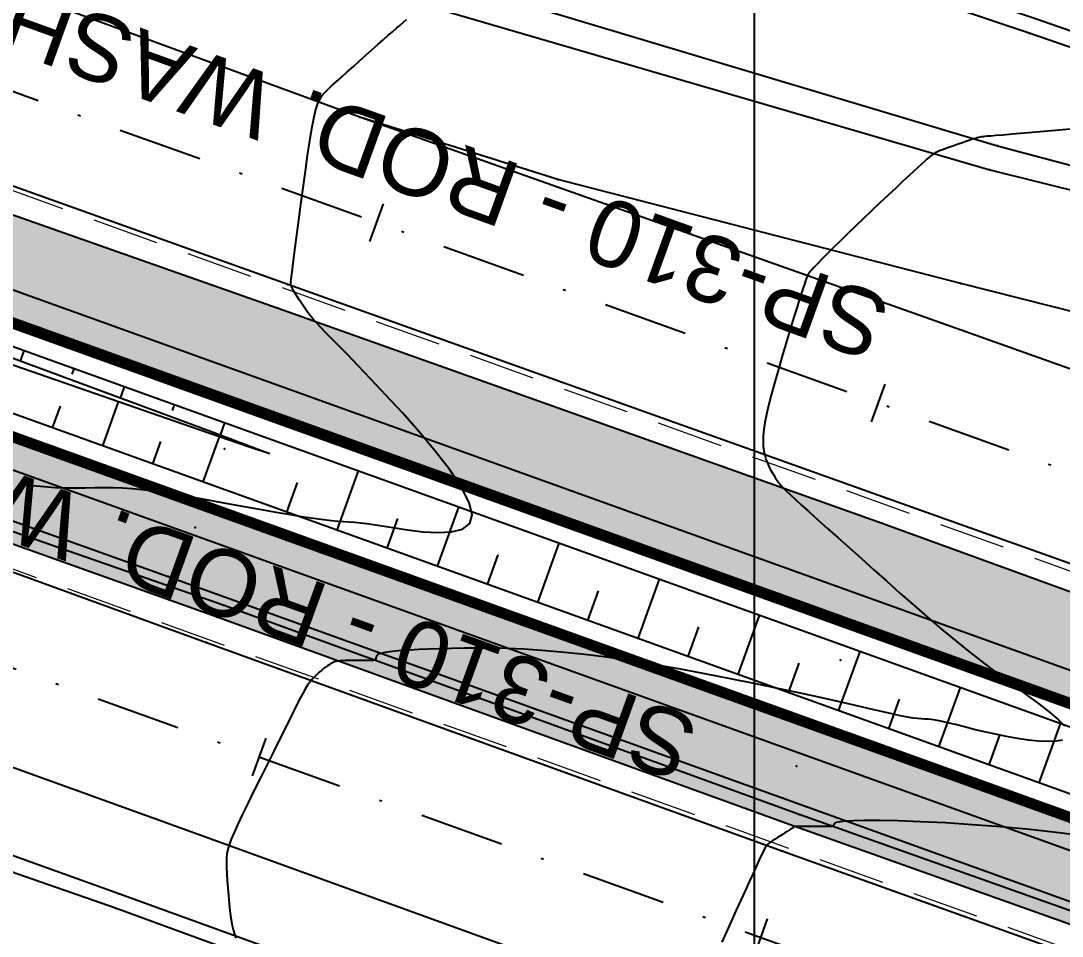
# Model space of a CAD drawing. Header units: metres. Extents: x 820373 to 834957, y 7564678 to 7566875.
# Drawn here: x 821672.48 to 821711.54, y 7564838.13 to 7564872.47 of the extents above; entities that cross this region are included whole.
import ezdxf

# ---------------------------------------------------------------- set-up
doc = ezdxf.new("R2010")
doc.units = ezdxf.units.M
for name, pattern in [('XREF_GEO$0$DASHDOT', [25.4, 12.7, -6.35, 0, -6.35]), ('XREF_GEO$0$DASHED2', [0.375, 0.25, -0.125]), ('XREF_GEO$0$DGNStyle3', [83.551646, 59.679747, -23.871899])]:
    doc.linetypes.add(name, pattern=pattern)
for name, color, linetype in [('P-MALHA-IMPAR', 1, 'Continuous'), ('XREF_GEO$0$F-HZ-ACOSTAMENTO', 73, 'Continuous'), ('XREF_GEO$0$F-HZ-BARREIRA', 107, 'Continuous'), ('XREF_GEO$0$F-HZ-BORDO', 165, 'Continuous'), ('XREF_GEO$0$F-HZ-EIXO', 42, 'XREF_GEO$0$DASHDOT'), ('XREF_GEO$0$F-HZ-ESTACA', 73, 'Continuous'), ('XREF_GEO$0$F-HZ-NOMES', 134, 'Continuous'), ('XREF_GEO$0$F-HZ-OFFSET', 11, 'Continuous'), ('XREF_GEO$0$F-HZ-OFFSET-ATERRO', 42, 'Continuous'), ('XREF_PAV$0$P-TH01_FXAD_227.95_237.15_C_PAV.TIPO-V', 214, 'Continuous'), ('XREF_PAV$0$P-TH01_FXAD_230.75_240.70_D_PAV.TIPO-V', 214, 'Continuous'), ('XREF_TOP$0$T-HD-VALETA_SARJETA', 132, 'Continuous'), ('XREF_TOP$0$T-HM-COTA', 252, 'Continuous'), ('XREF_TOP$0$T-HM-CURVA_INTERMEDIÁRIA', 252, 'Continuous'), ('XREF_TOP$0$T-HM-CURVA_MESTRA', 23, 'Continuous'), ('XREF_TOP$0$T-OA-DEFENSA', 31, 'Continuous'), ('XREF_TOP$0$T-SI-FAIXA', 23, 'Continuous'), ('XREF_TOP$0$T-SV-GUARD_RAIL', 23, 'Continuous'), ('XREF_TOP$0$T-SV-RUA_PAVIMENTADA', 23, 'Continuous')]:
    doc.layers.add(name, color=color, linetype=linetype)
doc.layers.add('XREF_GEO$0$F-HZ-ARRED-VALETA', color=11, linetype='Continuous', lineweight=0)
doc.layers.add('XREF_GEO$0$F-HZ-FAIXA', color=11, linetype='XREF_GEO$0$DGNStyle3', lineweight=0)
doc.styles.add('XREF_GEO$0$ARIAL', font='arial.ttf')

# ---------------------------------------------------------------- blocks, each defined once
blk = doc.blocks.new('MALHA-IMPAR')
at = {"layer": 'P-MALHA-IMPAR'}
blk.add_line((821700, 7564734.524), (821700, 7564985.077), dxfattribs=at)
blk = doc.blocks.new('XREF_TOP$0$PONTO')
at = {"layer": 'XREF_TOP$0$T-HM-COTA'}
blk.add_point((0, 0), dxfattribs=at)
blk = doc.blocks.new('XREF_TOP')
at = {"layer": 'XREF_TOP$0$T-OA-DEFENSA', "transparency": 33554610}
h = blk.add_hatch(dxfattribs=at)
h.set_pattern_fill('AR-CONC', color=256, scale=0.25)
h.set_pattern_definition([(50, (0, 0), (1.7931504565, -0.15688033746), [0.1875, -2.0625]), (355, (0, 0), (-0.34687833403, 1.88048033425), [0.15, -1.65]), (100.45144446, (0.1494, -0.013), (1.4462721168, 1.72359997742), [0.15935048, -1.75285528]), (46.1842, (0, 0.5), (2.6681033267, -0.413798202), [0.28125, -3.09375]), (96.63563549, (0.2223, 0.4655), (2.3366548642, 2.4352965019), [0.239025855, -2.6292844]), (351.18416399, (0, 0.5), (2.3366548626, 2.4352965007), [0.225, -2.4750000025]), (21, (0.25, 0.375), (1.4922676303, -1.00654722666), [0.1875, -2.0625]), (326, (0.25, 0.375), (0.6082883298, 1.8128751126), [0.15, -1.65]), (71.45144474, (0.3744, 0.2911), (2.10055594182, 0.806327882), [0.159350475, -1.75285528]), (37.5, (0, 0), (0.030399638293, 0.83223463458), [0, -1.63, 0, -1.675, 0, -1.65625]), (7.5, (0, 0), (0.65767384361, 0.98602927971), [0, -0.955, 0, -1.5925, 0, -0.63125]), (327.5, (-0.5575, 0), (1.33455609043, -0.056387179336), [0, -0.625, 0, -1.95, 0, -2.5875]), (317.5, (-0.8075, 0), (1.45796542336, 0.25026245583), [0, -0.8125, 0, -1.295, 0, -1.8375])])
h.paths.add_polyline_path([(821172.574, 7565033.444), (821172.429, 7565033.04), (821190.536, 7565026.586), (821208.404, 7565020.208), (821226.574, 7565013.634), (821246.931, 7565006.231), (821265.304, 7564999.639), (821282.189, 7564993.678), (821304.076, 7564985.676), (821321.881, 7564979.311), (821341.651, 7564972.154), (821360.312, 7564965.422), (821378.22, 7564959.057), (821396.629, 7564952.39), (821418.184, 7564944.679), (821437.102, 7564937.89), (821455.234, 7564931.345), (821474.165, 7564924.527), (821491.7, 7564918.232), (821509.747, 7564911.684), (821528.163, 7564905.101), (821548.58, 7564897.727), (821566.649, 7564891.261), (821584.234, 7564884.946), (821607.538, 7564876.54), (821625.681, 7564869.957), (821643.393, 7564863.626), (821662.119, 7564856.809), (821680.072, 7564850.545), (821701.679, 7564842.692), (821720.022, 7564836.174), (821738.15, 7564829.562), (821756.034, 7564823.201), (821773.408, 7564816.895), (821796.267, 7564808.374), (821809.665, 7564803.38), (821809.93, 7564803.685), (821795.731, 7564808.991), (821773.86, 7564817.146), (821755.213, 7564823.876), (821737.897, 7564830.132), (821718.44, 7564837.056), (821701.072, 7564843.311), (821678.007, 7564851.629), (821661.079, 7564857.674), (821641.585, 7564864.709), (821624.397, 7564870.958), (821606.792, 7564877.336), (821584.88, 7564885.176), (821565.558, 7564892.111), (821548.772, 7564898.134), (821529.124, 7564905.299), (821509.708, 7564912.285), (821489.689, 7564919.488), (821471.871, 7564925.977), (821453.576, 7564932.462), (821436.443, 7564938.613), (821417.687, 7564945.326), (821394.707, 7564953.597), (821377.621, 7564959.792), (821359.587, 7564966.28), (821340.149, 7564973.165), (821322.365, 7564979.56), (821301.966, 7564986.976), (821282.242, 7564994.094), (821263.992, 7565000.725), (821245.445, 7565007.414), (821226.056, 7565014.586), (821208.678, 7565020.567), (821189.899, 7565027.261)])
at = {"layer": 'XREF_TOP$0$T-HD-VALETA_SARJETA'}
for points in [[(821729.874, 7564862.645, 846.034), (821729.323, 7564862.761, 845.946), (821728.919, 7564863.039, 845.859), (821726.347, 7564866.383, 845.26), (821724.177, 7564867.793, 845.093), (821710.542, 7564872.545, 844.384), (821689.165, 7564879.72, 843.292), (821670.514, 7564886.156, 842.343), (821652.545, 7564892.417, 841.6), (821649.097, 7564893.625, 841.47)], [(821729.777, 7564862.364, 846.091), (821729.036, 7564862.539, 846.031), (821728.442, 7564862.876, 845.97), (821726.025, 7564865.917, 845.462), (821723.996, 7564867.283, 845.271), (821710.297, 7564872.01, 844.542), (821688.986, 7564879.167, 843.532), (821670.398, 7564885.58, 842.557), (821652.462, 7564891.87, 841.775), (821648.834, 7564893.239, 841.63)], [(821809.665, 7564803.38, 851.144), (821809.528, 7564803.153, 851.119), (821796.225, 7564808.081, 850.588), (821773.322, 7564816.464, 849.592), (821755.951, 7564822.705, 848.805), (821737.905, 7564829.178, 847.945), (821719.889, 7564835.708, 847.039), (821701.472, 7564842.254, 845.998), (821679.836, 7564850.1, 844.741), (821662.013, 7564856.466, 843.667), (821643.271, 7564863.14, 842.629), (821625.457, 7564869.557, 841.616), (821607.368, 7564876.121, 840.667), (821584.079, 7564884.425, 839.466)]]:
    blk.add_polyline3d(points, dxfattribs=at)
at = {"layer": 'XREF_TOP$0$T-HM-CURVA_INTERMEDIÁRIA', "flags": 128}
for points in [[(821672.434, 7564855.103), (821672.903, 7564855.042), (821673.351, 7564854.995), (821673.77, 7564854.966), (821674.164, 7564854.952), (821674.537, 7564854.949), (821674.895, 7564854.953), (821675.244, 7564854.959), (821675.589, 7564854.964), (821675.935, 7564854.964), (821676.288, 7564854.953), (821676.652, 7564854.929), (821677.031, 7564854.893), (821677.428, 7564854.844), (821677.843, 7564854.784), (821678.281, 7564854.714), (821678.742, 7564854.635), (821679.231, 7564854.549), (821679.748, 7564854.455), (821680.295, 7564854.356), (821680.858, 7564854.254), (821681.426, 7564854.152), (821681.983, 7564854.054), (821682.515, 7564853.963), (821683.009, 7564853.881), (821683.45, 7564853.812), (821683.824, 7564853.759), (821684.124, 7564853.724), (821684.367, 7564853.702), (821684.576, 7564853.688), (821684.775, 7564853.676), (821684.987, 7564853.661), (821685.236, 7564853.637), (821685.545, 7564853.598), (821685.938, 7564853.539), (821686.427, 7564853.459), (821686.982, 7564853.373), (821687.562, 7564853.304), (821688.126, 7564853.272), (821688.635, 7564853.298), (821689.045, 7564853.404), (821689.318, 7564853.609), (821689.411, 7564853.936), (821689.297, 7564854.397), (821689.002, 7564854.969), (821688.565, 7564855.622), (821688.025, 7564856.326), (821687.42, 7564857.049), (821686.79, 7564857.762), (821686.173, 7564858.433), (821685.609, 7564859.031), (821685.129, 7564859.535), (821684.729, 7564859.948), (821684.4, 7564860.285), (821684.13, 7564860.559), (821683.911, 7564860.783), (821683.731, 7564860.969), (821683.579, 7564861.131), (821683.446, 7564861.283), (821683.323, 7564861.434), (821683.208, 7564861.585), (821683.102, 7564861.733), (821683.006, 7564861.875), (821682.919, 7564862.007), (821682.843, 7564862.129), (821682.777, 7564862.236), (821682.723, 7564862.326), (821682.681, 7564862.397), (821682.649, 7564862.451), (821682.627, 7564862.492), (821682.612, 7564862.523), (821682.603, 7564862.546), (821682.599, 7564862.567), (821682.599, 7564862.586), (821682.601, 7564862.609), (821682.605, 7564862.639), (821682.61, 7564862.686), (821682.619, 7564862.761), (821682.634, 7564862.877), (821682.655, 7564863.044), (821682.684, 7564863.273), (821682.722, 7564863.576), (821682.772, 7564863.963), (821682.833, 7564864.441), (821682.903, 7564864.991), (821682.982, 7564865.588), (821683.065, 7564866.209), (821683.15, 7564866.828), (821683.235, 7564867.422), (821683.317, 7564867.966), (821683.394, 7564868.435), (821683.465, 7564868.813), (821683.532, 7564869.108), (821683.601, 7564869.336), (821683.677, 7564869.514), (821683.763, 7564869.656), (821683.865, 7564869.778), (821683.987, 7564869.897), (821684.134, 7564870.029), (821684.308, 7564870.185), (821684.507, 7564870.363), (821684.723, 7564870.558), (821684.951, 7564870.764), (821685.185, 7564870.976), (821685.419, 7564871.187), (821685.647, 7564871.391), (821685.864, 7564871.585), (821686.064, 7564871.761), (821686.247, 7564871.922), (821686.415, 7564872.067), (821686.568, 7564872.198), (821686.707, 7564872.316), (821686.833, 7564872.423), (821686.946, 7564872.519)], [(821712.489, 7564841.865), (821711.423, 7564842.009), (821710.331, 7564842.13), (821709.239, 7564842.231), (821708.173, 7564842.312), (821707.158, 7564842.375), (821706.222, 7564842.421), (821705.389, 7564842.451), (821704.686, 7564842.467), (821704.131, 7564842.47), (821703.712, 7564842.462), (821703.41, 7564842.445), (821703.206, 7564842.422), (821703.08, 7564842.395), (821703.012, 7564842.367), (821702.983, 7564842.339), (821702.974, 7564842.314), (821702.968, 7564842.294), (821702.963, 7564842.279), (821702.957, 7564842.267), (821702.951, 7564842.259), (821702.945, 7564842.254), (821702.939, 7564842.251), (821702.933, 7564842.249), (821702.926, 7564842.248), (821702.918, 7564842.246), (821702.907, 7564842.245), (821702.891, 7564842.244), (821702.868, 7564842.244), (821702.834, 7564842.243), (821702.787, 7564842.242), (821702.725, 7564842.241), (821702.646, 7564842.241), (821702.548, 7564842.241), (821702.435, 7564842.241), (821702.312, 7564842.241), (821702.185, 7564842.241), (821702.058, 7564842.241), (821701.937, 7564842.241), (821701.827, 7564842.241), (821701.732, 7564842.241), (821701.658, 7564842.241), (821701.602, 7564842.241), (821701.561, 7564842.241), (821701.533, 7564842.24), (821701.516, 7564842.239), (821701.505, 7564842.238), (821701.5, 7564842.237), (821701.496, 7564842.235), (821701.492, 7564842.232), (821701.485, 7564842.228), (821701.474, 7564842.221), (821701.457, 7564842.21), (821701.432, 7564842.194), (821701.398, 7564842.172), (821701.352, 7564842.143), (821701.294, 7564842.105), (821701.221, 7564842.059), (821701.138, 7564842.005), (821701.047, 7564841.947), (821700.952, 7564841.887), (821700.858, 7564841.826), (821700.768, 7564841.768), (821700.686, 7564841.716), (821700.615, 7564841.67), (821700.557, 7564841.632), (821700.51, 7564841.596), (821700.469, 7564841.555), (821700.428, 7564841.501), (821700.383, 7564841.425), (821700.33, 7564841.321), (821700.263, 7564841.181), (821700.178, 7564840.997), (821700.071, 7564840.764), (821699.944, 7564840.486), (821699.8, 7564840.172), (821699.643, 7564839.827), (821699.476, 7564839.459), (821699.302, 7564839.076), (821699.125, 7564838.683), (821698.947, 7564838.289), (821698.772, 7564837.901)]]:
    blk.add_lwpolyline(points, dxfattribs=at)
at = {"layer": 'XREF_TOP$0$T-HM-CURVA_MESTRA', "flags": 128}
for points in [[(821712.246, 7564868.444), (821711.426, 7564868.372), (821710.711, 7564868.31), (821710.128, 7564868.259), (821709.668, 7564868.22), (821709.315, 7564868.19), (821709.053, 7564868.168), (821708.864, 7564868.152), (821708.732, 7564868.141), (821708.64, 7564868.132), (821708.572, 7564868.125), (821708.513, 7564868.117), (821708.458, 7564868.108), (821708.404, 7564868.096), (821708.347, 7564868.082), (821708.286, 7564868.064), (821708.216, 7564868.042), (821708.135, 7564868.016), (821708.04, 7564867.983), (821707.928, 7564867.945), (821707.804, 7564867.902), (821707.671, 7564867.856), (821707.535, 7564867.808), (821707.399, 7564867.761), (821707.27, 7564867.715), (821707.151, 7564867.673), (821707.047, 7564867.635), (821706.961, 7564867.604), (821706.891, 7564867.576), (821706.834, 7564867.552), (821706.785, 7564867.528), (821706.741, 7564867.502), (821706.698, 7564867.473), (821706.653, 7564867.438), (821706.601, 7564867.396), (821706.54, 7564867.343), (821706.465, 7564867.278), (821706.374, 7564867.197), (821706.263, 7564867.097), (821706.129, 7564866.974), (821705.968, 7564866.826), (821705.777, 7564866.649), (821705.553, 7564866.44), (821705.294, 7564866.197), (821705.008, 7564865.928), (821704.703, 7564865.641), (821704.389, 7564865.343), (821704.075, 7564865.044), (821703.769, 7564864.752), (821703.481, 7564864.476), (821703.22, 7564864.223), (821702.992, 7564864), (821702.798, 7564863.807), (821702.633, 7564863.641), (821702.496, 7564863.5), (821702.382, 7564863.381), (821702.288, 7564863.282), (821702.212, 7564863.201), (821702.151, 7564863.135), (821702.1, 7564863.079), (821702.057, 7564863.025), (821702.016, 7564862.961), (821701.974, 7564862.875), (821701.927, 7564862.757), (821701.869, 7564862.595), (821701.796, 7564862.377), (821701.705, 7564862.093), (821701.593, 7564861.735), (821701.463, 7564861.316), (821701.321, 7564860.852), (821701.173, 7564860.359), (821701.024, 7564859.855), (821700.88, 7564859.354), (821700.745, 7564858.876), (821700.627, 7564858.434), (821700.528, 7564858.043), (821700.45, 7564857.7), (821700.39, 7564857.401), (821700.35, 7564857.138), (821700.326, 7564856.906), (821700.318, 7564856.7), (821700.326, 7564856.515), (821700.348, 7564856.343), (821700.383, 7564856.181), (821700.429, 7564856.029), (821700.483, 7564855.886), (821700.542, 7564855.753), (821700.603, 7564855.632), (821700.664, 7564855.521), (821700.723, 7564855.423), (821700.776, 7564855.336), (821700.823, 7564855.262), (821700.868, 7564855.193), (821700.92, 7564855.124), (821700.986, 7564855.046), (821701.072, 7564854.954), (821701.186, 7564854.841), (821701.335, 7564854.698), (821701.527, 7564854.521), (821701.766, 7564854.302), (821702.051, 7564854.045), (821702.376, 7564853.753), (821702.739, 7564853.428), (821703.134, 7564853.075), (821703.558, 7564852.697), (821704.006, 7564852.297), (821704.474, 7564851.88), (821704.957, 7564851.448), (821705.455, 7564851.005), (821705.965, 7564850.555), (821706.485, 7564850.103), (821707.014, 7564849.651), (821707.549, 7564849.205), (821708.09, 7564848.767), (821708.633, 7564848.342), (821709.175, 7564847.934), (821709.704, 7564847.546), (821710.205, 7564847.181), (821710.663, 7564846.843), (821711.063, 7564846.536), (821711.39, 7564846.262), (821711.631, 7564846.026)], [(821711.554, 7564845.489), (821711.312, 7564845.447), (821711.009, 7564845.435), (821710.658, 7564845.449), (821710.272, 7564845.487), (821709.865, 7564845.544), (821709.45, 7564845.618), (821709.036, 7564845.703), (821708.63, 7564845.795), (821708.24, 7564845.889), (821707.873, 7564845.981), (821707.537, 7564846.066), (821707.241, 7564846.139), (821706.99, 7564846.197), (821706.791, 7564846.235), (821706.631, 7564846.258), (821706.498, 7564846.27), (821706.377, 7564846.277), (821706.255, 7564846.282), (821706.118, 7564846.292), (821705.951, 7564846.312), (821705.742, 7564846.345), (821705.478, 7564846.397), (821705.153, 7564846.467), (821704.765, 7564846.555), (821704.311, 7564846.659), (821703.788, 7564846.781), (821703.191, 7564846.917), (821702.519, 7564847.068), (821701.768, 7564847.234), (821700.937, 7564847.411), (821700.043, 7564847.597), (821699.103, 7564847.787), (821698.135, 7564847.974), (821697.158, 7564848.155), (821696.19, 7564848.323), (821695.249, 7564848.475), (821694.354, 7564848.606), (821693.518, 7564848.71), (821692.742, 7564848.791), (821692.021, 7564848.85), (821691.351, 7564848.892), (821690.728, 7564848.918), (821690.149, 7564848.931), (821689.608, 7564848.935), (821689.101, 7564848.932), (821688.626, 7564848.925), (821688.184, 7564848.915), (821687.775, 7564848.901), (821687.403, 7564848.884), (821687.069, 7564848.865), (821686.774, 7564848.844), (821686.522, 7564848.821), (821686.313, 7564848.797), (821686.149, 7564848.771), (821686.025, 7564848.745), (821685.935, 7564848.719), (821685.873, 7564848.692), (821685.835, 7564848.666), (821685.814, 7564848.641), (821685.805, 7564848.617), (821685.801, 7564848.594), (821685.799, 7564848.574), (821685.797, 7564848.556), (821685.793, 7564848.539), (821685.787, 7564848.525), (821685.779, 7564848.512), (821685.768, 7564848.501), (821685.753, 7564848.492), (821685.733, 7564848.484), (821685.708, 7564848.478), (821685.676, 7564848.474), (821685.637, 7564848.471), (821685.591, 7564848.469), (821685.535, 7564848.468), (821685.47, 7564848.468), (821685.394, 7564848.468), (821685.306, 7564848.469), (821685.207, 7564848.47), (821685.099, 7564848.471), (821684.985, 7564848.472), (821684.869, 7564848.472), (821684.754, 7564848.471), (821684.643, 7564848.468), (821684.54, 7564848.464), (821684.449, 7564848.457), (821684.37, 7564848.448), (821684.304, 7564848.437), (821684.245, 7564848.421), (821684.193, 7564848.401), (821684.143, 7564848.377), (821684.092, 7564848.348), (821684.039, 7564848.312), (821683.979, 7564848.271), (821683.91, 7564848.222), (821683.834, 7564848.166), (821683.752, 7564848.103), (821683.666, 7564848.032), (821683.578, 7564847.953), (821683.489, 7564847.865), (821683.4, 7564847.769), (821683.314, 7564847.664), (821683.232, 7564847.548), (821683.149, 7564847.417), (821683.062, 7564847.264), (821682.965, 7564847.083), (821682.856, 7564846.867), (821682.728, 7564846.609), (821682.578, 7564846.305), (821682.401, 7564845.947), (821682.195, 7564845.533), (821681.966, 7564845.075), (821681.724, 7564844.589), (821681.477, 7564844.093), (821681.234, 7564843.603), (821681.003, 7564843.134), (821680.794, 7564842.704), (821680.615, 7564842.329), (821680.473, 7564842.02), (821680.365, 7564841.768), (821680.288, 7564841.56), (821680.236, 7564841.382), (821680.205, 7564841.221), (821680.191, 7564841.063), (821680.189, 7564840.893), (821680.196, 7564840.7), (821680.206, 7564840.471), (821680.22, 7564840.214), (821680.238, 7564839.937), (821680.26, 7564839.649), (821680.286, 7564839.36), (821680.318, 7564839.079), (821680.354, 7564838.815), (821680.395, 7564838.578), (821680.442, 7564838.374), (821680.493, 7564838.202), (821680.547, 7564838.058)]]:
    blk.add_lwpolyline(points, dxfattribs=at)
at = {"layer": 'XREF_TOP$0$T-OA-DEFENSA', "ltscale": 22}
for points in [[(821584.88, 7564885.176, 839.396), (821606.792, 7564877.336, 840.516), (821624.397, 7564870.958, 841.461), (821641.585, 7564864.709, 842.483), (821661.079, 7564857.674, 843.667), (821678.007, 7564851.629, 844.543), (821701.072, 7564843.311, 845.891), (821718.44, 7564837.056, 846.861), (821737.897, 7564830.132, 847.88), (821755.213, 7564823.876, 848.755)], [(821756.034, 7564823.201, 848.753), (821738.15, 7564829.562, 847.889), (821720.022, 7564836.174, 846.983), (821701.679, 7564842.692, 845.928), (821680.072, 7564850.545, 844.666), (821662.119, 7564856.809, 843.598), (821643.393, 7564863.626, 842.57), (821625.681, 7564869.957, 841.592), (821607.538, 7564876.54, 840.619), (821584.234, 7564884.946, 839.373)]]:
    blk.add_polyline3d(points, dxfattribs=at)
at = {"layer": 'XREF_TOP$0$T-SI-FAIXA'}
for points in [[(821592.064, 7564906.6, 838.707), (821614.376, 7564898.647, 840.079), (821632.434, 7564892.317, 841.038), (821650.304, 7564885.833, 841.966), (821668.466, 7564879.46, 842.882), (821686.532, 7564873.403, 843.944), (821708.827, 7564866.878, 845.111), (821727.509, 7564862.243, 846.03), (821734.637, 7564860.741, 846.307), (821735.054, 7564860.743, 846.298), (821746.164, 7564858.681, 846.565), (821764.881, 7564855.419, 847.006), (821782.138, 7564852.266, 846.963), (821808.516, 7564847.423, 846.632), (821821.497, 7564845.6, 845.898), (821826.225, 7564845.075, 845.716), (821830.981, 7564844.946, 845.546), (821835.732, 7564845.212, 845.389), (821840.444, 7564845.874, 845.244), (821845.088, 7564846.924, 845.111), (821851.38, 7564848.922, 844.956), (821857.618, 7564851.972, 844.802)], [(821856.493, 7564807.571, 852.003), (821838.402, 7564814.048, 851.384), (821820.231, 7564820.532, 850.729), (821801.937, 7564827.138, 849.975), (821779.23, 7564835.247, 848.971), (821761.34, 7564841.667, 848.129), (821743.437, 7564848.103, 847.216), (821725.766, 7564854.449, 846.316), (821707.183, 7564861.072, 845.281), (821685.192, 7564868.858, 844.1), (821667.559, 7564875.32, 843.072), (821648.948, 7564881.922, 842.057), (821630.928, 7564888.409, 841.158), (821613.331, 7564894.812, 840.185), (821591.439, 7564902.729, 838.851)], [(821854.116, 7564800.967, 852.014), (821854.112, 7564800.969, 852.014), (821836.326, 7564807.429, 851.414), (821817.256, 7564814.336, 850.74), (821799.779, 7564820.585, 849.953), (821776.872, 7564828.949, 848.981), (821759.28, 7564835.166, 848.161), (821741.395, 7564841.58, 847.254), (821722.358, 7564848.361, 846.254), (821704.98, 7564854.545, 845.271), (821682.487, 7564862.582, 843.994), (821664.411, 7564869.052, 843.01), (821646.388, 7564875.488, 841.973), (821628.16, 7564882.08, 841.095), (821610.18, 7564888.596, 840.135), (821588.019, 7564896.526, 838.829)], [(821583.895, 7564883.794, 839.535), (821607.03, 7564875.292, 840.736), (821625.105, 7564868.828, 841.664), (821642.745, 7564862.413, 842.68), (821661.673, 7564855.618, 843.743), (821679.443, 7564849.149, 844.777), (821701.059, 7564841.316, 846.037), (821719.471, 7564834.715, 847.091), (821737.428, 7564828.202, 847.984), (821755.499, 7564821.669, 848.858), (821772.923, 7564815.467, 849.638), (821795.88, 7564807.241, 850.635), (821812.266, 7564801.35, 851.29), (821830.856, 7564794.721, 851.929), (821847.926, 7564788.467, 852.514), (821849.419, 7564787.915, 852.552)], [(821581.073, 7564877.3, 839.573), (821604.62, 7564868.839, 840.773), (821622.837, 7564862.212, 841.711), (821640.69, 7564855.753, 842.725), (821659.647, 7564848.985, 843.811), (821677.54, 7564842.533, 844.847), (821697.005, 7564835.479, 845.967), (821717.149, 7564828.248, 847.096), (821734.999, 7564821.718, 848.009), (821753.351, 7564815.157, 848.874), (821770.322, 7564809.043, 849.616), (821793.554, 7564800.664, 850.633), (821809.953, 7564794.828, 851.314), (821828.583, 7564788.093, 851.954), (821845.94, 7564781.791, 852.492), (821847.063, 7564781.369, 852.523)], [(821820.684, 7564839.854, 846.011), (821807.323, 7564842.044, 846.769), (821781.219, 7564847.128, 847.136), (821763.84, 7564850.427, 847.133), (821745.179, 7564853.889, 846.84), (821733.687, 7564856.301, 846.509), (821726.531, 7564857.864, 846.199), (821707.735, 7564862.613, 845.246), (821692.62, 7564866.522, 844.487), (821685.192, 7564868.858, 844.1)]]:
    blk.add_polyline3d(points, dxfattribs=at)
at = {"layer": 'XREF_TOP$0$T-SV-GUARD_RAIL'}
blk.add_polyline3d([(821715.976, 7564824.58, 846.976), (821695.754, 7564831.955, 845.854), (821676.027, 7564839.183, 844.704), (821657.978, 7564845.458, 843.714), (821650.202, 7564848.307, 843.324)], dxfattribs=at)
at = {"layer": 'XREF_TOP$0$T-SV-RUA_PAVIMENTADA', "ltscale": 22}
for points in [[(821592.423, 7564907.611, 838.661), (821614.729, 7564899.548, 840.025), (821632.797, 7564893.108, 840.953), (821650.623, 7564886.651, 841.914), (821668.781, 7564880.259, 842.821), (821686.851, 7564874.469, 843.885), (821709.108, 7564867.786, 845.046), (821727.743, 7564862.828, 845.986), (821729.036, 7564862.539, 846.031)], [(821587.764, 7564895.811, 838.818), (821609.888, 7564887.7, 840.093), (821627.853, 7564881.085, 841.039), (821646.258, 7564874.63, 841.935), (821664.073, 7564868.051, 842.979), (821682.127, 7564861.698, 843.93), (821704.79, 7564853.621, 845.215), (821722.004, 7564847.361, 846.193), (821740.972, 7564840.626, 847.192), (821758.949, 7564834.152, 848.085), (821776.627, 7564827.875, 848.938), (821799.485, 7564819.619, 849.896), (821819.996, 7564812.319, 850.801)], [(821734.037, 7564818.284, 847.942), (821715.994, 7564825.21, 846.99), (821695.843, 7564832.575, 845.916), (821676.155, 7564839.713, 844.753), (821658.389, 7564846.105, 843.74), (821649.839, 7564848.594, 843.226), (821649.648, 7564848.512, 843.215), (821649.475, 7564848.396, 843.205), (821649.328, 7564848.25, 843.196), (821649.21, 7564848.079, 843.188), (821649.125, 7564847.888, 843.182), (821649.072, 7564847.476, 843.175), (821649.213, 7564847.136, 843.175), (821649.504, 7564846.846, 843.183), (821649.861, 7564846.609, 843.197), (821650.175, 7564846.432, 843.215), (821657.667, 7564842.425, 843.606), (821674.438, 7564833.795, 844.213), (821692.431, 7564824.555, 844.598), (821712.017, 7564814.237, 844.912), (821736.001, 7564801.636, 845)]]:
    blk.add_polyline3d(points, dxfattribs=at)
at = {"layer": 'XREF_TOP$0$T-HM-COTA', "rotation": 155.5308333333333}
for p in [(821710.297, 7564872.01, 844.542), (821685.192, 7564868.858, 844.1), (821709.108, 7564867.786, 845.046), (821708.827, 7564866.878, 845.111), (821692.62, 7564866.522, 844.487), (821682.487, 7564862.582, 843.994), (821707.735, 7564862.613, 845.246), (821682.127, 7564861.698, 843.93), (821707.183, 7564861.072, 845.281), (821680.117, 7564856.41, 843.473), (821704.98, 7564854.545, 845.271), (821704.79, 7564853.621, 845.215), (821679.02, 7564853.466, 844.293), (821678.007, 7564851.629, 844.543), (821680.072, 7564850.545, 844.666), (821679.836, 7564850.1, 844.741), (821679.443, 7564849.149, 844.777), (821703.223, 7564848.488, 844.519), (821701.577, 7564844.51, 845.89), (821701.072, 7564843.311, 845.891), (821701.679, 7564842.692, 845.928), (821677.54, 7564842.533, 844.847), (821701.472, 7564842.254, 845.998), (821701.059, 7564841.316, 846.037), (821676.155, 7564839.713, 844.753), (821676.027, 7564839.183, 844.704)]:
    blk.add_blockref('XREF_TOP$0$PONTO', p, dxfattribs=at)
blk = doc.blocks.new('XREF_GEO$0$AeccTickLine')
at = {"layer": 'XREF_GEO$0$F-HZ-ESTACA', "lineweight": -2}
blk.add_line((0, 1), (0, -1), dxfattribs=at)
blk = doc.blocks.new('XREF_GEO')
at = {"layer": 'XREF_GEO$0$F-HZ-ACOSTAMENTO'}
for p, q in [((821850.991, 7564792.285), (821173.579, 7565036.236)), ((821852.48, 7564796.421), (821451.795, 7564940.626))]:
    blk.add_line(p, q, dxfattribs=at)
at = {"layer": 'XREF_GEO$0$F-HZ-ARRED-VALETA', "lineweight": -3, "ltscale": 0.25}
blk.add_line((821818.706, 7564804.974), (821173.917, 7565037.177), dxfattribs=at)
at = {"layer": 'XREF_GEO$0$F-HZ-ARRED-VALETA', "lineweight": -3, "ltscale": 0.25, "flags": 128}
blk.add_lwpolyline([(821820.753, 7564806.777), (821451.456, 7564939.685)], dxfattribs=at)
at = {"layer": 'XREF_GEO$0$F-HZ-BARREIRA', "linetype": 'Continuous', "ltscale": 5, "const_width": 0.38}
for points in [[(821818.01, 7564804.364), (821173.643, 7565036.415)], [(821821.45, 7564807.387), (821451.731, 7564940.447)]]:
    blk.add_lwpolyline(points, dxfattribs=at)
at = {"layer": 'XREF_GEO$0$F-HZ-BORDO'}
blk.add_line((821850.653, 7564791.344), (821173.24, 7565035.295), dxfattribs=at)
blk.add_lwpolyline([(821852.819, 7564797.362), (821452.134, 7564941.567)], dxfattribs=at)
at = {"layer": 'XREF_GEO$0$F-HZ-EIXO', "linetype": 'XREF_GEO$0$DASHDOT', "lineweight": -3, "ltscale": 0.25, "flags": 128}
blk.add_lwpolyline([(821855.189, 7564803.949), (821177.727, 7565047.763)], dxfattribs=at)
at = {"layer": 'XREF_GEO$0$F-HZ-EIXO', "ltscale": 0.25, "flags": 128}
blk.add_lwpolyline([(821848.282, 7564784.757), (821170.87, 7565028.709)], dxfattribs=at)
at = {"layer": 'XREF_GEO$0$F-HZ-FAIXA', "linetype": 'XREF_GEO$0$DASHED2', "ltscale": 10}
blk.add_line((821849.467, 7564788.051), (821172.055, 7565032.002), dxfattribs=at)
at = {"layer": 'XREF_GEO$0$F-HZ-FAIXA', "linetype": 'XREF_GEO$0$DASHED2', "ltscale": 10, "flags": 128}
blk.add_lwpolyline([(821854.004, 7564800.655), (821453.319, 7564944.86, -0.00559), (821390.531, 7564968.253, 0.00559), (821327.597, 7564991.701), (821271.142, 7565012.018, 0.00559), (821207.699, 7565034.053, -0.002741), (821176.608, 7565044.653)], format="xyb", dxfattribs=at)
at = {"layer": 'XREF_GEO$0$F-HZ-OFFSET', "linetype": 'Continuous', "lineweight": -3}
for p, q in [((821672.587, 7564860.101), (821672.445, 7564859.707)), ((821674.468, 7564859.424), (821674.395, 7564859.219)), ((821676.35, 7564858.747), (821676.197, 7564858.32)), ((821673.669, 7564857.205), (821673.962, 7564858.018)), ((821675.551, 7564856.527), (821676.144, 7564858.174)), ((821678.232, 7564858.069), (821678.152, 7564857.848)), ((821680.114, 7564857.392), (821679.948, 7564856.931)), ((821679.315, 7564855.172), (821679.924, 7564856.865)), ((821677.433, 7564855.85), (821677.733, 7564856.684)), ((821684.338, 7564853.363), (821685.138, 7564855.584)), ((821682.456, 7564854.041), (821682.856, 7564855.151)), ((821688.101, 7564852.008), (821688.901, 7564854.23)), ((821686.219, 7564852.685), (821686.619, 7564853.796)), ((821691.865, 7564850.653), (821692.665, 7564852.875)), ((821689.983, 7564851.33), (821690.383, 7564852.441)), ((821695.628, 7564849.297), (821696.429, 7564851.521)), ((821693.746, 7564849.975), (821694.147, 7564851.086)), ((821699.391, 7564847.942), (821700.192, 7564850.166)), ((821697.51, 7564848.62), (821697.91, 7564849.731)), ((821703.155, 7564846.587), (821703.956, 7564848.812)), ((821701.273, 7564847.264), (821701.674, 7564848.377)), ((821706.918, 7564845.231), (821707.72, 7564847.457)), ((821705.036, 7564845.909), (821705.437, 7564847.022)), ((821710.682, 7564843.876), (821711.483, 7564846.102)), ((821708.8, 7564844.554), (821709.201, 7564845.667))]:
    blk.add_line(p, q, dxfattribs=at)
at = {"layer": 'XREF_GEO$0$F-HZ-OFFSET-ATERRO', "lineweight": -3, "ltscale": 2, "flags": 128}
for points in [[(821681.818, 7564856.221), (821681.055, 7564856.478), (821679.163, 7564857.125), (821665.938, 7564861.722), (821664.049, 7564862.378), (821662.165, 7564863.05), (821645.267, 7564869.255), (821643.39, 7564869.945), (821641.504, 7564870.611), (821631.998, 7564873.728), (821630.119, 7564874.414), (821628.241, 7564875.099), (821626.366, 7564875.797), (821624.487, 7564876.482), (821609.448, 7564881.944), (821607.569, 7564882.628), (821605.682, 7564883.291), (821601.903, 7564884.604), (821600.014, 7564885.26), (821586.783, 7564889.84)], [(821681.818, 7564856.221), (821681.466, 7564856.358), (821679.595, 7564857.064), (821666.463, 7564861.918), (821664.586, 7564862.61), (821662.704, 7564863.286), (821660.818, 7564863.953), (821658.933, 7564864.622), (821645.732, 7564869.285), (821643.844, 7564869.944), (821641.944, 7564870.571), (821640.057, 7564871.233), (821630.66, 7564874.653), (821628.772, 7564875.313), (821626.882, 7564875.968), (821624.997, 7564876.637), (821623.115, 7564877.314), (821609.945, 7564882.062), (821608.072, 7564882.764), (821606.194, 7564883.452), (821604.323, 7564884.158), (821602.451, 7564884.865), (821587.485, 7564890.529)]]:
    blk.add_lwpolyline(points, dxfattribs=at)
at = {"layer": 'XREF_GEO$0$F-HZ-ESTACA', "linetype": 'Continuous', "lineweight": -3}
for p, xscale, yscale, zscale, rotation in [((821685.824, 7564864.902), 0.75, 0.75, 0.75, 160.2064746284848), ((821704.642, 7564858.13), 0.75, 0.75, 0.75, 160.2064746284848), ((821681.421, 7564844.848), 0.7499999999999999, 0.7499999999999999, 0.7499999999999999, 160.1949300279233), ((821700.238, 7564838.071), 0.7499999999999999, 0.7499999999999999, 0.7499999999999999, 160.1949300279233)]:
    blk.add_blockref('XREF_GEO$0$AeccTickLine', p, dxfattribs=dict(at, xscale=xscale, yscale=yscale, zscale=zscale, rotation=rotation))
at = {"layer": 'XREF_GEO$0$F-HZ-NOMES', "linetype": 'Continuous', "lineweight": -3, "char_height": 2.5, "attachment_point": 8, "rotation": 160.1619, "style": 'XREF_GEO$0$ARIAL'}
for s, insert in [('SP-310 - ROD. WASHINGTON LUÍS - NORTE/CRES.', (821665.641, 7564876.344)), ('SP-310 - ROD. WASHINGTON LUÍS - SUL/DECRES.', (821658.705, 7564860.463))]:
    blk.add_mtext(s, dxfattribs=dict(at, insert=insert))
blk = doc.blocks.new('XREF_PAV')
at = {"layer": 'XREF_PAV$0$P-TH01_FXAD_227.95_237.15_C_PAV.TIPO-V'}
h = blk.add_hatch(color=256, dxfattribs=at)
h.dxf.hatch_style = 1
edge = h.paths.add_edge_path()
edge.add_line((821289.891, 7565002.789), (821286.787, 7565003.9))
edge.add_line((821286.787, 7565003.9), (821267.645, 7565010.838))
edge.add_line((821267.645, 7565010.838), (821249.496, 7565017.326))
edge.add_line((821249.496, 7565017.326), (821229.565, 7565024.458))
edge.add_line((821229.565, 7565024.458), (821211.612, 7565030.985))
edge.add_line((821211.612, 7565030.985), (821193.345, 7565037.622))
edge.add_line((821193.345, 7565037.622), (821176.302, 7565043.804))
edge.add_line((821176.302, 7565043.804), (821175.084, 7565040.419))
edge.add_arc((822159.114, 7567875.5), 3001, 250.858597, 251.487674)
edge.add_arc((820254.062, 7562185.968), 2999, 70.206475, 71.487674, ccw=False)
edge.add_line((821269.618, 7565007.784), (821326.073, 7564987.466))
edge.add_arc((820310.517, 7562165.65), 2999, 68.925275, 70.206475, ccw=False)
edge.add_arc((822468.028, 7567764.324), 3001, 248.925275, 250.206475)
edge.add_line((821451.795, 7564940.626), (821821.613, 7564807.53))
edge.add_line((821821.613, 7564807.53), (821824.64, 7564810.16))
edge.add_line((821824.64, 7564810.16), (821825.024, 7564810.495))
edge.add_line((821825.024, 7564810.495), (821819.996, 7564812.319))
edge.add_line((821819.996, 7564812.319), (821799.485, 7564819.619))
edge.add_line((821799.485, 7564819.619), (821776.627, 7564827.875))
edge.add_line((821776.627, 7564827.875), (821758.949, 7564834.152))
edge.add_line((821758.949, 7564834.152), (821740.972, 7564840.626))
edge.add_line((821740.972, 7564840.626), (821722.004, 7564847.361))
edge.add_line((821722.004, 7564847.361), (821704.79, 7564853.621))
edge.add_line((821704.79, 7564853.621), (821682.127, 7564861.698))
edge.add_line((821682.127, 7564861.698), (821669.793, 7564866.038))
edge.add_line((821669.793, 7564866.038), (821664.073, 7564868.051))
edge.add_line((821664.073, 7564868.051), (821646.258, 7564874.63))
edge.add_line((821646.258, 7564874.63), (821627.853, 7564881.085))
edge.add_line((821627.853, 7564881.085), (821609.888, 7564887.7))
edge.add_line((821609.888, 7564887.7), (821587.764, 7564895.811))
edge.add_line((821587.764, 7564895.811), (821569.565, 7564902.095))
edge.add_line((821569.565, 7564902.095), (821551.728, 7564908.684))
edge.add_line((821551.728, 7564908.684), (821533.171, 7564915.36))
edge.add_line((821533.171, 7564915.36), (821514.215, 7564922.227))
edge.add_line((821514.215, 7564922.227), (821493.198, 7564929.568))
edge.add_line((821493.198, 7564929.568), (821476.254, 7564935.716))
edge.add_line((821476.254, 7564935.716), (821457.399, 7564942.494))
edge.add_line((821457.399, 7564942.494), (821439.579, 7564948.954))
edge.add_line((821439.579, 7564948.954), (821421.515, 7564955.504))
edge.add_line((821421.515, 7564955.504), (821399.271, 7564963.439))
edge.add_line((821399.271, 7564963.439), (821381.915, 7564969.772))
edge.add_line((821381.915, 7564969.772), (821363.37, 7564976.497))
edge.add_line((821363.37, 7564976.497), (821344.074, 7564983.486))
edge.add_line((821344.074, 7564983.486), (821326.014, 7564989.913))
edge.add_line((821326.014, 7564989.913), (821304.889, 7564997.423))
edge.add_line((821304.889, 7564997.423), (821302.356, 7564998.329))
edge.add_line((821302.356, 7564998.329), (821289.891, 7565002.789))
at = {"layer": 'XREF_PAV$0$P-TH01_FXAD_230.75_240.70_D_PAV.TIPO-V'}
h = blk.add_hatch(color=256, dxfattribs=at)
h.dxf.hatch_style = 1
h.paths.add_polyline_path([(821172.232, 7565032.493), (821190.302, 7565026.08), (821208.155, 7565019.712), (821226.38, 7565013.047), (821246.747, 7565005.925), (821265.181, 7564999.142), (821281.479, 7564993.333), (821285.836, 7564991.751), (821298.329, 7564987.216), (821299.349, 7564986.846), (821303.869, 7564985.205), (821321.835, 7564978.694), (821341.62, 7564971.579), (821360.072, 7564964.943), (821378.207, 7564958.482), (821396.312, 7564951.937), (821417.96, 7564944.158), (821436.76, 7564937.36), (821455.163, 7564930.752), (821473.844, 7564924.014), (821491.507, 7564917.585), (821509.413, 7564911.252), (821527.888, 7564904.466), (821548.419, 7564897.121), (821566.468, 7564890.746), (821584.079, 7564884.425), (821607.368, 7564876.121), (821625.457, 7564869.557), (821643.271, 7564863.14), (821662.013, 7564856.466), (821665.876, 7564855.086), (821679.836, 7564850.1), (821701.472, 7564842.254), (821719.889, 7564835.708), (821737.905, 7564829.178), (821755.951, 7564822.705), (821773.322, 7564816.464), (821796.225, 7564808.081), (821809.528, 7564803.153), (821809.665, 7564803.38), (821812.663, 7564802.222), (821814.719, 7564801.487), (821817.847, 7564804.221), (821173.579, 7565036.236)])

msp = doc.modelspace()

# ---------------------------------------------------------------- block references
at = {"ltscale": 100}
for name in ['XREF_PAV', 'XREF_GEO', 'XREF_TOP']:
    msp.add_blockref(name, (0, 0), dxfattribs=at)
at = {"layer": 'P-MALHA-IMPAR'}
msp.add_blockref('MALHA-IMPAR', (0, 0), dxfattribs=at)

doc.saveas('drawing.dxf')
